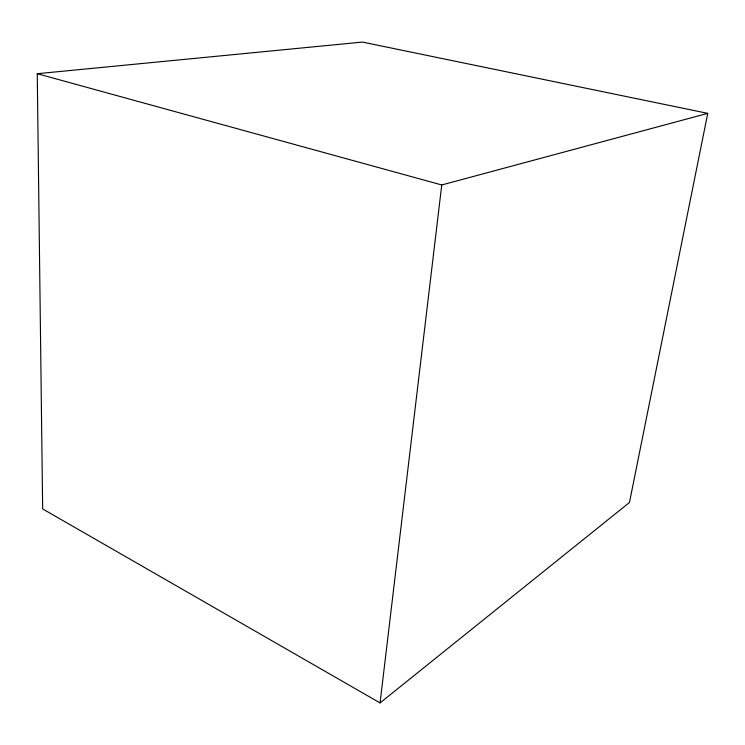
<?xml version="1.0" encoding="UTF-8"?>
<svg xmlns="http://www.w3.org/2000/svg" width="745" height="745" viewBox="0 0 745 745"><rect width="100%" height="100%" fill="white"/><g stroke="black" fill="none" stroke-linecap="round" stroke-linejoin="round"><path stroke-width="1.12" d="M380.062 702.926L441.757 184.965L707.75 113.361L629.46 502.475L380.062 702.926L42.661 508.928L37.25 73.708L362.452 42.074L707.75 113.361M37.25 73.708L441.757 184.965"/></g></svg>
